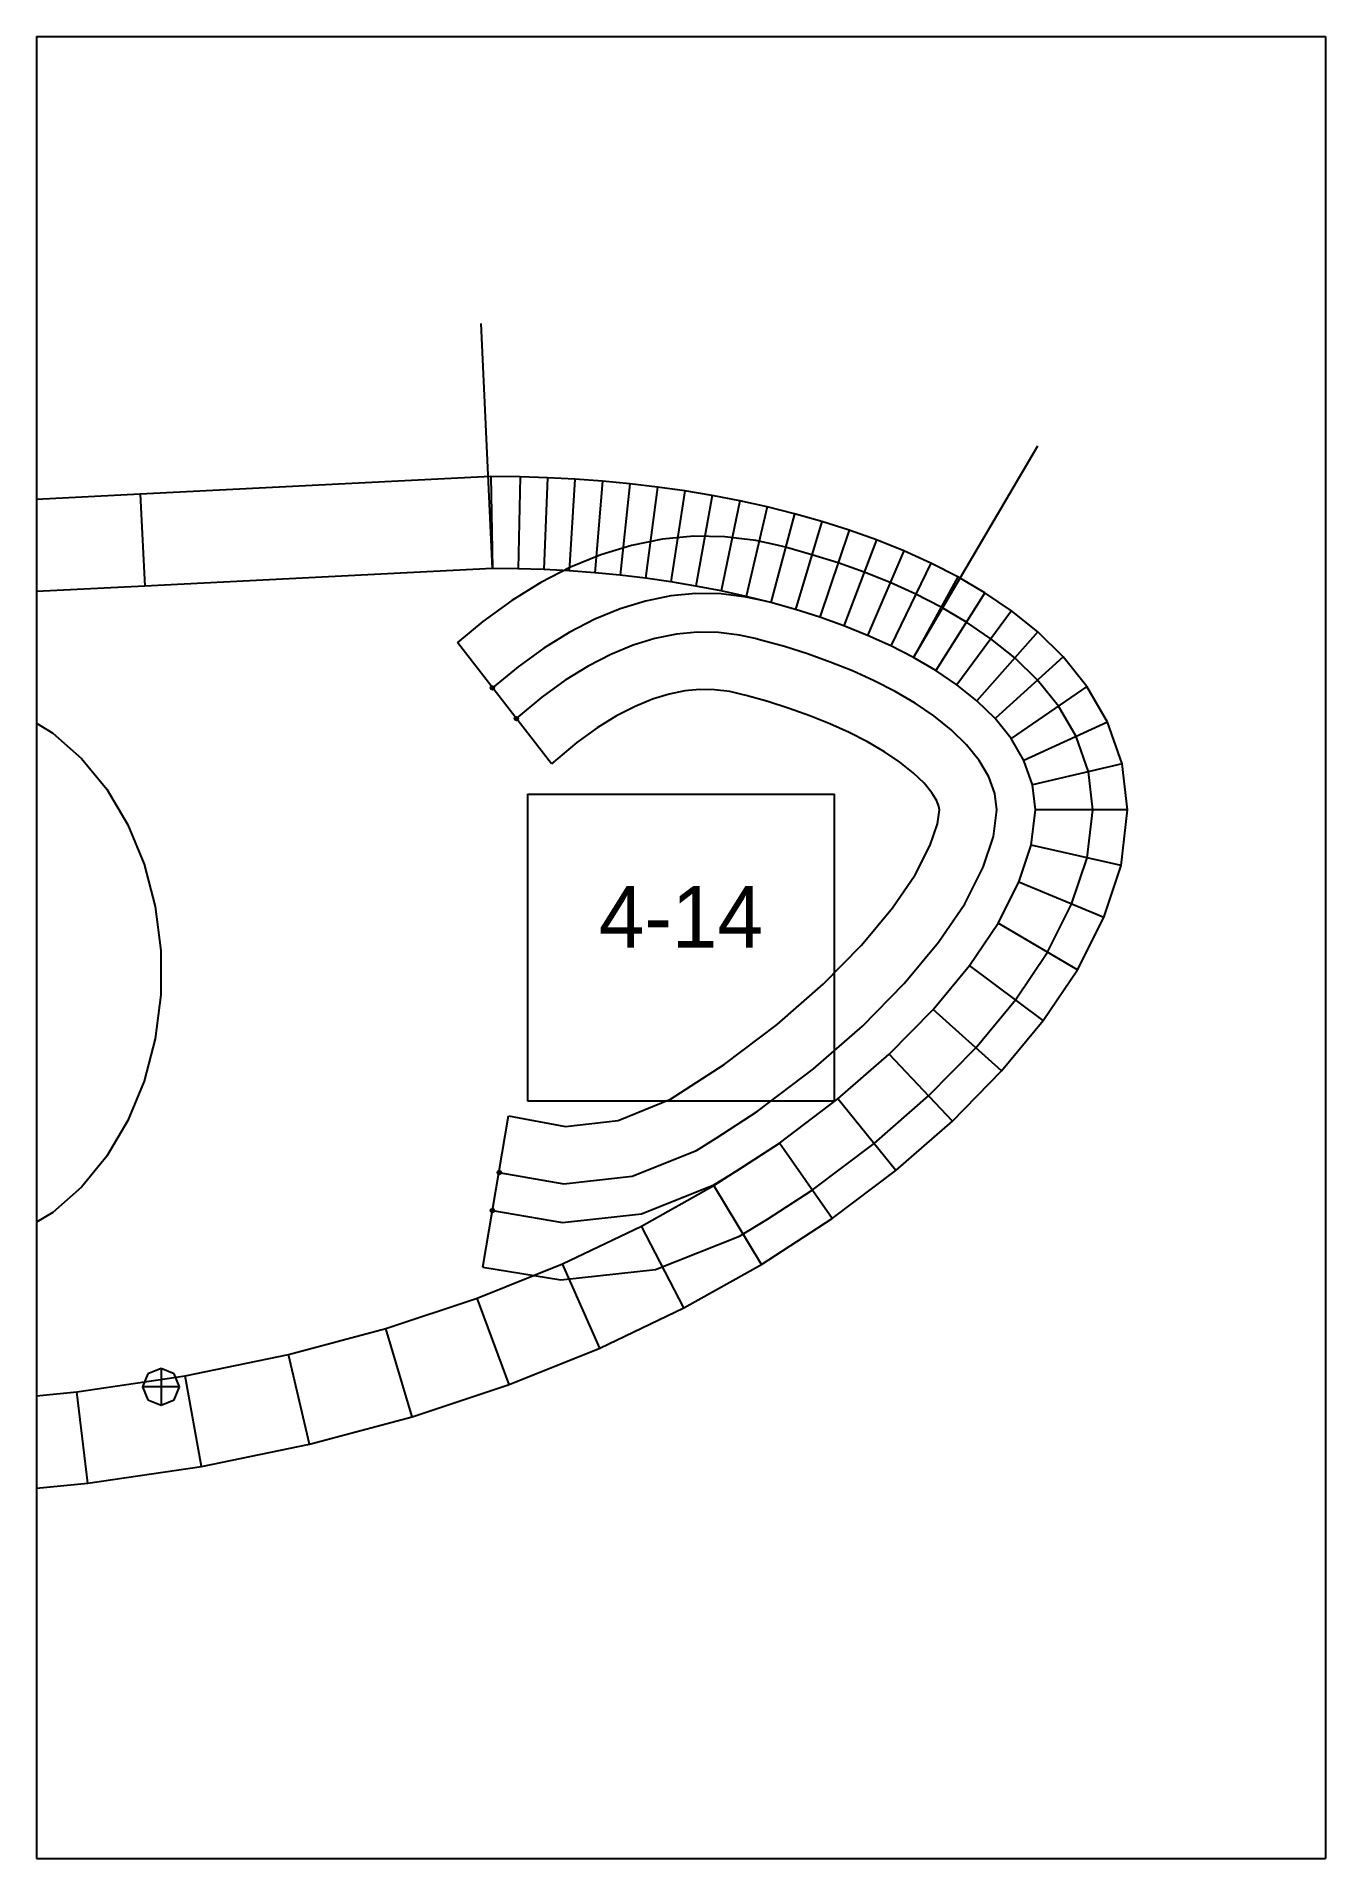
# Paper-space layout 'Plan 4-14' of a CAD drawing. Header units: metres, sheet in millimetres. Extents: x 0 to 210, y 0 to 297.
# The model-space entities are those that its viewports show. They can reach past a viewport. Long polylines and large blocks are cut down to what shows.
import ezdxf
from ezdxf.enums import TextEntityAlignment as Align

# ---------------------------------------------------------------- set-up
doc = ezdxf.new("R2010")
doc.units = ezdxf.units.M
for name, color, linetype in [('default', 7, 'Continuous'), ('mcircles', 7, 'Continuous'), ('TEXTLAYER', 7, 'Continuous'), ('VIEWPORTS', 7, 'Continuous')]:
    doc.layers.add(name, color=color, linetype=linetype)

msp = doc.modelspace()

# ---------------------------------------------------------------- linework, layer by layer
at = {"color": 9}
for p, q in [((2730, -594), (2730, -891)), ((2730, -594), (2730, -891)), ((2940, -594), (2940, -891)), ((2940, -594), (2940, -891)), ((2520, -891), (2730, -891)), ((2520, -891), (2730, -891)), ((2730, -891), (2940, -891)), ((2730, -891), (2730, -1188)), ((2730, -891), (2940, -891)), ((2730, -891), (2730, -1188)), ((2940, -891), (3150, -891)), ((2940, -891), (2940, -1188)), ((2940, -891), (3150, -891)), ((2940, -891), (2940, -1188)), ((2810, -1014.5), (2860, -1014.5)), ((2810, -1014.5), (2810, -1064.5)), ((2860, -1064.5), (2860, -1014.5)), ((2810, -1064.5), (2860, -1064.5)), ((2520, -1188), (2730, -1188)), ((2520, -1188), (2730, -1188)), ((2730, -1188), (2940, -1188)), ((2730, -1188), (2730, -1485)), ((2730, -1188), (2940, -1188)), ((2730, -1188), (2730, -1485)), ((2940, -1188), (3150, -1188)), ((2940, -1188), (2940, -1485)), ((2940, -1188), (3150, -1188)), ((2940, -1188), (2940, -1485))]:
    msp.add_line(p, q, dxfattribs=at)
at = {"layer": 'default', "color": 7, "linetype": 'Continuous'}
for p, q in [((2804.3, -977.73), (2802.45, -937.77)), ((2872.9, -992.25), (2893.12, -957.73)), ((2804, -962.72), (2746.92, -965.61)), ((2804, -962.72), (2804.3, -977.73)), ((2808.78, -962.78), (2804, -962.72)), ((2808.78, -962.78), (2808.46, -977.77)), ((2813.26, -962.92), (2808.78, -962.78)), ((2813.26, -962.92), (2812.63, -977.9)), ((2817.73, -963.15), (2813.26, -962.92)), ((2817.73, -963.15), (2816.78, -978.12)), ((2822.21, -963.49), (2817.73, -963.15)), ((2822.21, -963.49), (2820.94, -978.43)), ((2826.69, -963.92), (2822.21, -963.49)), ((2826.69, -963.92), (2825.08, -978.83)), ((2831.16, -964.45), (2826.69, -963.92)), ((2831.16, -964.45), (2829.22, -979.32)), ((2835.63, -965.09), (2831.16, -964.45)), ((2835.63, -965.09), (2833.34, -979.91)), ((2840.1, -965.83), (2835.63, -965.09)), ((2746.92, -965.61), (2690.29, -968.47)), ((2746.92, -965.61), (2747.68, -980.59)), ((2840.1, -965.83), (2837.44, -980.6)), ((2844.57, -966.7), (2840.1, -965.83)), ((2844.57, -966.7), (2841.53, -981.39)), ((2849.03, -967.68), (2844.57, -966.7)), ((2849.03, -967.68), (2845.6, -982.28)), ((2853.5, -968.8), (2849.03, -967.68)), ((2853.5, -968.8), (2849.64, -983.29)), ((2857.95, -970.06), (2853.5, -968.8)), ((2857.95, -970.06), (2853.65, -984.42)), ((2862.4, -971.47), (2857.95, -970.06)), ((2826.92, -973.97), (2821.93, -975.49)), ((2831.98, -972.95), (2826.92, -973.97)), ((2837.07, -972.48), (2831.98, -972.95)), ((2842.16, -972.54), (2837.07, -972.48)), ((2847.18, -973.15), (2842.16, -972.54)), ((2850.66, -973.91), (2847.18, -973.15)), ((2852.04, -974.26), (2850.66, -973.91)), ((2862.4, -971.47), (2857.62, -985.68)), ((2866.85, -973.06), (2861.54, -987.08)), ((2866.85, -973.06), (2862.4, -971.47)), ((2871.28, -974.83), (2866.85, -973.06)), ((2821.93, -975.49), (2817.01, -977.52)), ((2856.33, -975.47), (2852.04, -974.26)), ((2860.6, -976.82), (2856.33, -975.47)), ((2864.85, -978.34), (2860.6, -976.82)), ((2871.28, -974.83), (2865.4, -988.63)), ((2875.71, -976.84), (2869.2, -990.35)), ((2875.71, -976.84), (2871.28, -974.83)), ((2880.12, -979.1), (2875.71, -976.84)), ((2804.3, -977.73), (2747.68, -980.59)), ((2808.46, -977.77), (2804.3, -977.73)), ((2812.17, -980.01), (2807.42, -982.96)), ((2812.63, -977.9), (2808.46, -977.77)), ((2817.01, -977.52), (2812.17, -980.01)), ((2816.78, -978.12), (2812.63, -977.9)), ((2820.94, -978.43), (2816.78, -978.12)), ((2825.08, -978.83), (2820.94, -978.43)), ((2829.22, -979.32), (2825.08, -978.83)), ((2833.34, -979.91), (2829.22, -979.32)), ((2837.44, -980.6), (2833.34, -979.91)), ((2869.07, -980.03), (2864.85, -978.34)), ((2873.26, -981.92), (2869.07, -980.03)), ((2880.12, -979.1), (2872.9, -992.25)), ((2884.5, -981.67), (2880.12, -979.1)), ((2747.68, -980.59), (2691.05, -983.45)), ((2807.42, -982.96), (2802.74, -986.35)), ((2829.22, -983.03), (2825.08, -984.3)), ((2833.34, -982.2), (2829.22, -983.03)), ((2837.44, -981.82), (2833.34, -982.2)), ((2841.53, -981.39), (2837.44, -980.6)), ((2841.53, -981.87), (2837.44, -981.82)), ((2845.6, -982.28), (2841.53, -981.39)), ((2845.6, -982.37), (2841.53, -981.87)), ((2849.64, -983.29), (2845.6, -982.28)), ((2848.52, -983.01), (2845.6, -982.37)), ((2849.64, -983.29), (2848.52, -983.01)), ((2877.4, -984.05), (2873.26, -981.92)), ((2884.5, -981.67), (2876.49, -994.35)), ((2888.85, -984.62), (2884.5, -981.67)), ((2820.94, -986), (2816.78, -988.14)), ((2825.08, -984.3), (2820.94, -986)), ((2853.65, -984.42), (2849.64, -983.29)), ((2853.65, -984.42), (2849.64, -983.29)), ((2857.62, -985.68), (2853.65, -984.42)), ((2857.62, -985.68), (2853.65, -984.42)), ((2861.54, -987.08), (2857.62, -985.68)), ((2861.54, -987.08), (2857.62, -985.68)), ((2881.49, -986.45), (2877.4, -984.05)), ((2888.85, -984.62), (2879.94, -996.69)), ((2893.12, -988.06), (2888.85, -984.62)), ((2802.74, -986.35), (2798.57, -989.8)), ((2816.78, -988.14), (2812.63, -990.72)), ((2834.25, -988.44), (2830.76, -989.14)), ((2837.7, -988.11), (2834.25, -988.44)), ((2841.11, -988.16), (2837.7, -988.11)), ((2844.54, -988.58), (2841.11, -988.16)), ((2847.07, -989.15), (2844.54, -988.58)), ((2865.4, -988.63), (2861.54, -987.08)), ((2865.4, -988.63), (2861.54, -987.08)), ((2869.2, -990.35), (2865.4, -988.63)), ((2869.2, -990.35), (2865.4, -988.63)), ((2885.49, -989.17), (2881.49, -986.45)), ((2893.12, -988.06), (2883.19, -999.29)), ((2897.26, -992.1), (2893.12, -988.06)), ((2813.89, -1009.55), (2798.57, -989.8)), ((2812.63, -990.72), (2808.46, -993.74)), ((2823.58, -991.72), (2819.89, -993.62)), ((2827.2, -990.23), (2823.58, -991.72)), ((2830.76, -989.14), (2827.2, -990.23)), ((2848.02, -989.38), (2847.07, -989.15)), ((2851.84, -990.46), (2848.02, -989.38)), ((2855.6, -991.65), (2851.84, -990.46)), ((2859.31, -992.98), (2855.6, -991.65)), ((2872.9, -992.25), (2869.2, -990.35)), ((2872.9, -992.25), (2869.2, -990.35)), ((2889.38, -992.29), (2885.49, -989.17)), ((2808.46, -993.74), (2804.3, -997.18)), ((2819.89, -993.62), (2816.14, -995.95)), ((2862.93, -994.43), (2859.31, -992.98)), ((2866.46, -996.02), (2862.93, -994.43)), ((2876.49, -994.35), (2872.9, -992.25)), ((2876.49, -994.35), (2872.9, -992.25)), ((2879.94, -996.69), (2876.49, -994.35)), ((2879.94, -996.69), (2876.49, -994.35)), ((2897.26, -992.1), (2886.17, -1002.2)), ((2893.08, -995.9), (2889.38, -992.29)), ((2901.14, -996.94), (2897.26, -992.1)), ((2816.14, -995.95), (2812.32, -998.72)), ((2835.61, -997.69), (2833.05, -998.2)), ((2838.07, -997.45), (2835.61, -997.69)), ((2840.48, -997.49), (2838.07, -997.45)), ((2842.96, -997.79), (2840.48, -997.49)), ((2844.93, -998.25), (2842.96, -997.79)), ((2869.87, -997.77), (2866.46, -996.02)), ((2873.13, -999.68), (2869.87, -997.77)), ((2883.19, -999.29), (2879.94, -996.69)), ((2883.19, -999.29), (2879.94, -996.69)), ((2901.14, -996.94), (2888.78, -1005.44)), ((2896.48, -1000.14), (2893.08, -995.9)), ((2904.49, -1002.75), (2901.14, -996.94)), ((2812.32, -998.72), (2808.16, -1002.16)), ((2827.51, -1000.21), (2824.5, -1001.76)), ((2830.36, -999.03), (2827.51, -1000.21)), ((2833.05, -998.2), (2830.36, -999.03)), ((2845.62, -998.42), (2844.93, -998.25)), ((2849.15, -999.42), (2845.62, -998.42)), ((2852.62, -1000.52), (2849.15, -999.42)), ((2856, -1001.72), (2852.62, -1000.52)), ((2876.2, -1001.76), (2873.13, -999.68)), ((2886.17, -1002.2), (2883.19, -999.29)), ((2886.17, -1002.2), (2883.19, -999.29)), ((2899.36, -1005.12), (2896.48, -1000.14)), ((2727.52, -1001.44), (2732.67, -1004.55)), ((2821.35, -1003.72), (2818.05, -1006.11)), ((2824.5, -1001.76), (2821.35, -1003.72)), ((2859.27, -1003.03), (2856, -1001.72)), ((2862.4, -1004.45), (2859.27, -1003.03)), ((2879.01, -1004.01), (2876.2, -1001.76)), ((2888.78, -1005.44), (2886.17, -1002.2)), ((2888.78, -1005.44), (2886.17, -1002.2)), ((2904.49, -1002.75), (2890.87, -1009.04)), ((2906.86, -1009.56), (2904.49, -1002.75)), ((2732.67, -1004.55), (2737.35, -1008.68)), ((2818.05, -1006.11), (2813.89, -1009.55)), ((2865.37, -1005.97), (2862.4, -1004.45)), ((2868.14, -1007.58), (2865.37, -1005.97)), ((2881.51, -1006.44), (2879.01, -1004.01)), ((2883.59, -1009.01), (2881.51, -1006.44)), ((2890.87, -1009.04), (2888.78, -1005.44)), ((2890.87, -1009.04), (2888.78, -1005.44)), ((2901.36, -1010.84), (2899.36, -1005.12)), ((2737.35, -1008.68), (2741.46, -1013.7)), ((2870.64, -1009.28), (2868.14, -1007.58)), ((2872.82, -1011.02), (2870.64, -1009.28)), ((2885.15, -1011.68), (2883.59, -1009.01)), ((2892.25, -1012.96), (2890.87, -1009.04)), ((2892.25, -1012.96), (2890.87, -1009.04)), ((2906.86, -1009.56), (2892.25, -1012.96)), ((2907.74, -1017.08), (2906.86, -1009.56)), ((2874.59, -1012.73), (2872.82, -1011.02)), ((2875.88, -1014.3), (2874.59, -1012.73)), ((2886.11, -1014.38), (2885.15, -1011.68)), ((2902.09, -1017.08), (2901.36, -1010.84)), ((2741.46, -1013.7), (2744.88, -1019.51)), ((2876.66, -1015.6), (2875.88, -1014.3)), ((2877, -1016.5), (2876.66, -1015.6)), ((2886.44, -1017.08), (2886.11, -1014.38)), ((2892.74, -1017.08), (2892.25, -1012.96)), ((2892.74, -1017.08), (2892.25, -1012.96)), ((2876.78, -1019.36), (2877.09, -1017.08)), ((2877.09, -1017.08), (2877, -1016.5)), ((2885.9, -1021.43), (2886.44, -1017.08)), ((2892.05, -1022.82), (2892.74, -1017.08)), ((2892.05, -1022.82), (2892.74, -1017.08)), ((2907.74, -1017.08), (2892.74, -1017.08)), ((2901.17, -1024.89), (2902.09, -1017.08)), ((2906.68, -1026.13), (2907.74, -1017.08)), ((2744.88, -1019.51), (2747.52, -1025.93)), ((2875.57, -1022.82), (2876.78, -1019.36)), ((2884.2, -1026.42), (2885.9, -1021.43)), ((2873.15, -1027.63), (2875.57, -1022.82)), ((2890.01, -1028.84), (2892.05, -1022.82)), ((2890.01, -1028.84), (2892.05, -1022.82)), ((2906.68, -1026.13), (2892.05, -1022.82)), ((2747.52, -1025.93), (2749.33, -1032.82)), ((2881.22, -1032.36), (2884.2, -1026.42)), ((2898.64, -1032.44), (2901.17, -1024.89)), ((2903.86, -1034.62), (2906.68, -1026.13)), ((2869.47, -1033.03), (2873.15, -1027.63)), ((2886.65, -1035.55), (2890.01, -1028.84)), ((2886.65, -1035.55), (2890.01, -1028.84)), ((2903.86, -1034.62), (2890.01, -1028.84)), ((2749.33, -1032.82), (2750.24, -1039.98)), ((2864.43, -1039.13), (2869.47, -1033.03)), ((2876.95, -1038.63), (2881.22, -1032.36)), ((2894.72, -1040.28), (2898.64, -1032.44)), ((2881.99, -1042.41), (2886.65, -1035.55)), ((2881.99, -1042.41), (2886.65, -1035.55)), ((2899.59, -1043.14), (2886.65, -1035.55)), ((2899.59, -1043.14), (2903.86, -1034.62)), ((2858.17, -1045.5), (2864.43, -1039.13)), ((2871.38, -1045.38), (2876.95, -1038.63)), ((2750.24, -1039.98), (2750.24, -1047.24)), ((2876.07, -1049.6), (2881.99, -1042.41)), ((2876.07, -1049.6), (2881.99, -1042.41)), ((2894, -1051.4), (2881.99, -1042.41)), ((2889.47, -1048.01), (2894.72, -1040.28)), ((2864.59, -1052.3), (2871.38, -1045.38)), ((2894, -1051.4), (2899.59, -1043.14)), ((2750.24, -1047.24), (2749.33, -1054.41)), ((2850.69, -1052.04), (2858.17, -1045.5)), ((2883.02, -1055.85), (2889.47, -1048.01)), ((2868.91, -1056.89), (2876.07, -1049.6)), ((2868.91, -1056.89), (2876.07, -1049.6)), ((2887.22, -1059.63), (2876.07, -1049.6)), ((2842.04, -1058.57), (2850.69, -1052.04)), ((2856.58, -1059.3), (2864.59, -1052.3)), ((2887.22, -1059.63), (2894, -1051.4)), ((2749.33, -1054.41), (2747.52, -1061.29)), ((2860.55, -1064.19), (2868.91, -1056.89)), ((2860.55, -1064.19), (2868.91, -1056.89)), ((2879.21, -1067.8), (2868.91, -1056.89)), ((2875.33, -1063.69), (2883.02, -1055.85)), ((2835.71, -1062.67), (2842.04, -1058.57)), ((2847.4, -1066.22), (2856.58, -1059.3)), ((2879.21, -1067.8), (2887.22, -1059.63)), ((2747.52, -1061.29), (2744.88, -1067.72)), ((2833.31, -1064.23), (2835.71, -1062.67)), ((2824.78, -1067.71), (2833.31, -1064.23)), ((2840.72, -1070.57), (2847.4, -1066.22)), ((2851.02, -1071.38), (2860.55, -1064.19)), ((2851.02, -1071.38), (2860.55, -1064.19)), ((2870.01, -1075.83), (2860.55, -1064.19)), ((2866.45, -1071.45), (2875.33, -1063.69)), ((2744.88, -1067.72), (2741.46, -1073.52)), ((2802.74, -1091.61), (2806.9, -1066.95)), ((2806.9, -1066.95), (2816.16, -1068.67)), ((2816.16, -1068.67), (2824.78, -1067.71)), ((2870.01, -1075.83), (2879.21, -1067.8)), ((2837.51, -1072.58), (2840.72, -1070.57)), ((2840.35, -1078.32), (2851.02, -1071.38)), ((2844.1, -1075.88), (2851.02, -1071.38)), ((2859.63, -1083.66), (2851.02, -1071.38)), ((2856.39, -1079.04), (2866.45, -1071.45)), ((2741.46, -1073.52), (2737.35, -1078.55)), ((2827.04, -1076.78), (2837.51, -1072.58)), ((2805.35, -1076.17), (2815.9, -1078.01)), ((2815.9, -1078.01), (2827.04, -1076.78)), ((2840.35, -1078.21), (2844.1, -1075.88)), ((2859.63, -1083.66), (2870.01, -1075.83)), ((2737.35, -1078.55), (2732.67, -1082.67)), ((2828.57, -1082.89), (2840.35, -1078.21)), ((2828.57, -1084.91), (2840.35, -1078.32)), ((2848.1, -1091.16), (2840.35, -1078.32)), ((2849.11, -1083.78), (2856.39, -1079.04)), ((2732.67, -1082.67), (2727.52, -1085.78)), ((2804.3, -1082.39), (2815.72, -1084.31)), ((2815.72, -1084.31), (2828.57, -1082.89)), ((2844.55, -1086.56), (2849.11, -1083.78)), ((2848.1, -1091.16), (2859.63, -1083.66)), ((2815.72, -1091.06), (2828.57, -1084.91)), ((2835.47, -1098.23), (2828.57, -1084.91)), ((2830.83, -1091.96), (2844.55, -1086.56)), ((2801.82, -1096.65), (2815.72, -1091.06)), ((2802.74, -1091.61), (2815.45, -1093.66)), ((2815.45, -1093.66), (2830.83, -1091.96)), ((2821.76, -1104.79), (2815.72, -1091.06)), ((2835.47, -1098.23), (2848.1, -1091.16)), ((2786.92, -1101.61), (2801.82, -1096.65)), ((2806.99, -1110.73), (2801.82, -1096.65)), ((2821.76, -1104.79), (2835.47, -1098.23)), ((2771.05, -1105.84), (2786.92, -1101.61)), ((2791.23, -1115.98), (2786.92, -1101.61)), ((2806.99, -1110.73), (2821.76, -1104.79)), ((2754.24, -1109.31), (2771.05, -1105.84)), ((2774.5, -1120.44), (2771.05, -1105.84)), ((2736.55, -1111.94), (2754.24, -1109.31)), ((2748.17, -1108.99), (2747.29, -1111.11)), ((2750.29, -1108.11), (2748.17, -1108.99)), ((2750.29, -1108.11), (2750.29, -1114.11)), ((2752.41, -1108.99), (2750.29, -1108.11)), ((2753.29, -1111.11), (2752.41, -1108.99)), ((2756.86, -1124.08), (2754.24, -1109.31)), ((2791.23, -1115.98), (2806.99, -1110.73)), ((2717.99, -1113.71), (2736.55, -1111.94)), ((2738.36, -1126.83), (2736.55, -1111.94)), ((2747.29, -1111.11), (2748.17, -1113.23)), ((2753.29, -1111.11), (2747.29, -1111.11)), ((2748.17, -1113.23), (2750.29, -1114.11)), ((2750.29, -1114.11), (2752.41, -1113.23)), ((2752.41, -1113.23), (2753.29, -1111.11)), ((2774.5, -1120.44), (2791.23, -1115.98)), ((2756.86, -1124.08), (2774.5, -1120.44)), ((2738.36, -1126.83), (2756.86, -1124.08)), ((2719.03, -1128.67), (2738.36, -1126.83))]:
    msp.add_line(p, q, dxfattribs=at)
at = {"layer": 'mcircles', "color": 7, "linetype": 'Continuous'}
for centre in [(2804.29, -997.19), (2808.19, -1002.19), (2805.39, -1076.19), (2804.29, -1082.39)]:
    msp.add_circle(centre, 0.3, dxfattribs=at)

# ---------------------------------------------------------------- texts
at = {"layer": 'TEXTLAYER', "color": 1}
msp.add_text('4-14', height=10, dxfattribs=at).set_placement((2835, -1039.5), align=Align.CENTER)

psp = doc.layouts.new('Plan 4-14')

# ---------------------------------------------------------------- viewports
at = {"layer": 'VIEWPORTS'}
psp.add_viewport(center=(105, 148.5), size=(210, 297), view_center_point=(2835, -1039.5), view_height=297, dxfattribs=at)

doc.saveas('drawing.dxf')
